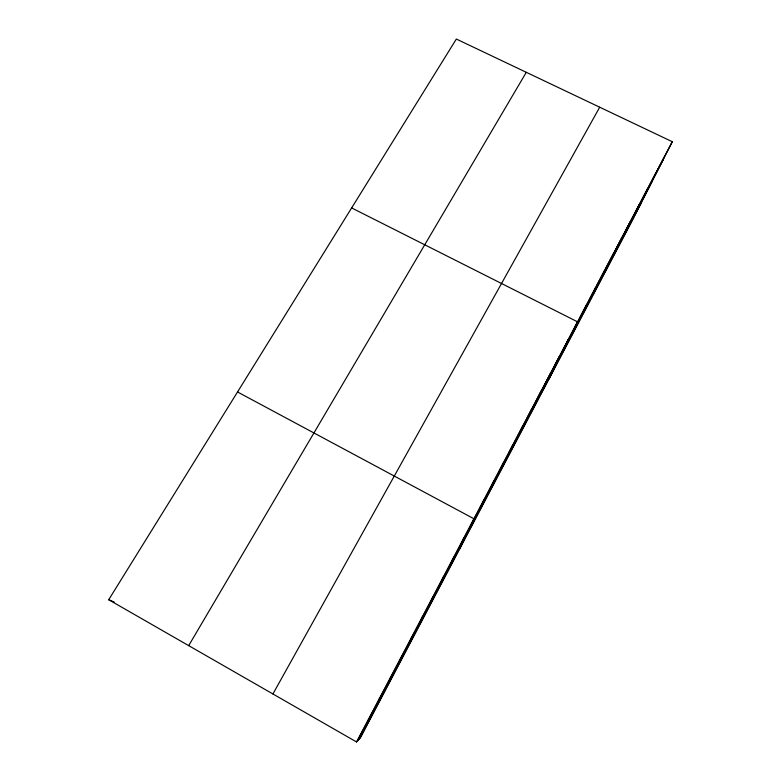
<?xml version="1.0" encoding="UTF-8"?>
<svg xmlns="http://www.w3.org/2000/svg" width="781" height="781" viewBox="0 0 781 781"><rect width="100%" height="100%" fill="white"/><g stroke="black" fill="none" stroke-linecap="round" stroke-linejoin="round"><path stroke-width="1.17" d="M389.748 679.529L390.061 678.191M400.272 659.515L400.985 657.436M410.669 639.737L411.772 636.935M420.959 620.173L422.433 616.668M431.132 600.833L432.967 596.635M441.187 581.718L443.383 576.827M451.135 562.798L453.683 557.253M460.975 544.093L463.865 537.904M459.755 548.789L473.93 518.769L237.531 391.974M480.325 507.299L483.878 499.86M489.843 489.199L493.719 481.155M499.264 471.294L503.442 462.664M508.577 453.585L513.068 444.369M517.793 436.062L522.587 426.289M526.911 418.723L531.998 408.395M535.942 401.571L541.301 390.705M544.865 384.594L550.507 373.201M553.7 367.792L559.616 355.892M562.447 351.177L568.627 338.759M549.014 378.961L577.54 321.821L351.645 207.931M579.922 317.945L586.619 304.551M588.649 301.349L595.61 287.467M597.289 284.928L604.494 270.577M605.831 268.684L613.29 253.854M614.296 252.595L621.988 237.326M622.662 236.682L630.599 220.964M630.95 220.925L639.112 204.778M639.151 205.335L647.537 188.768M647.273 189.9L655.874 172.913M655.308 174.622L664.123 157.235M672.285 141.712L632.063 220.955L360.539 737.567L356.526 741.95L108.715 599.73L456.348 39.05L672.285 141.712L356.526 741.95M357.444 740.944L663.264 159.49M358.557 739.724L652.135 181.397M359.611 738.582L641.562 202.23M272.92 693.967L599.701 107.212M188.69 645.633L526.296 72.311M367.841 720.443L368.339 720.238M108.715 599.73L114.153 602.024M379.019 699.19L379.107 699.766"/></g></svg>
